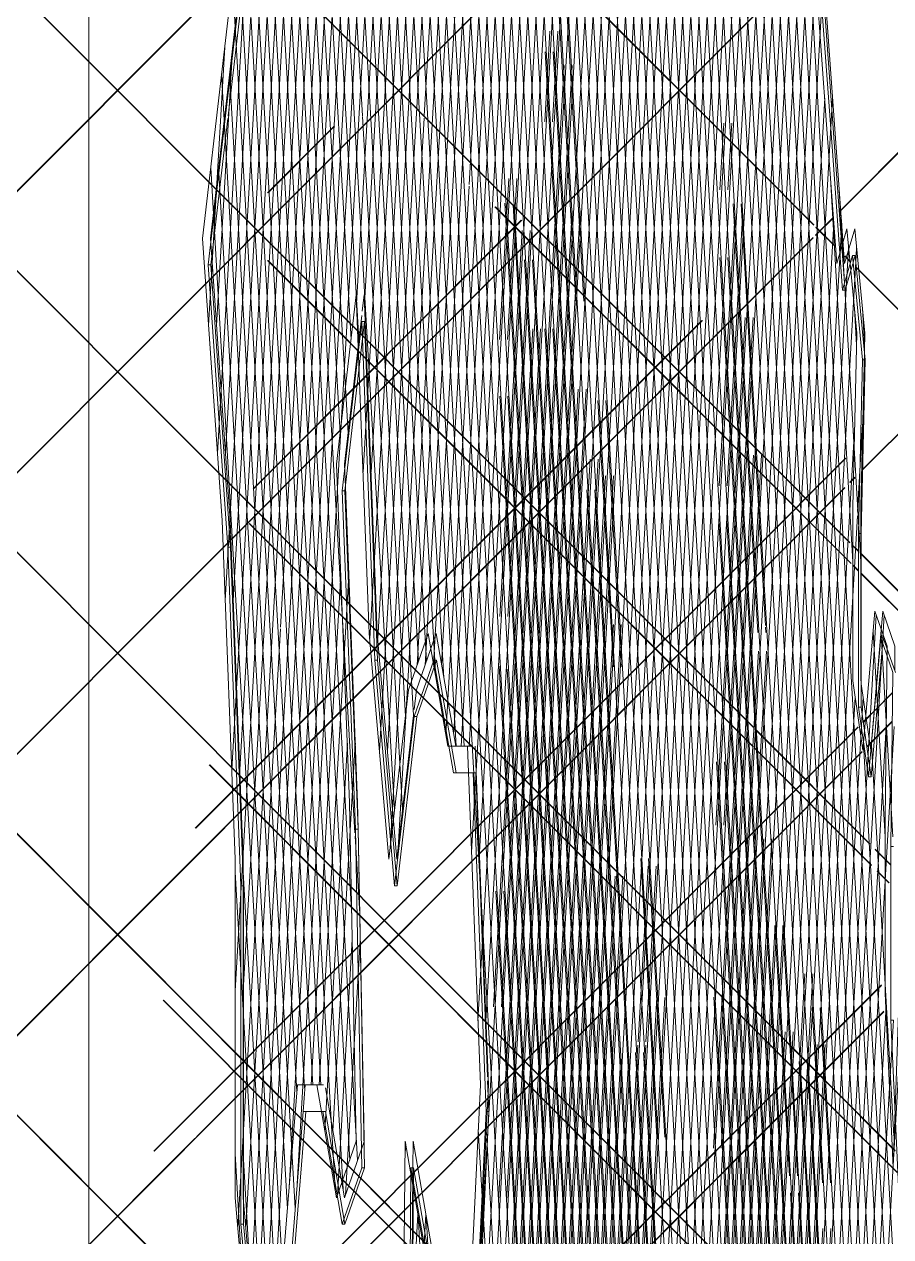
# Model space of a CAD drawing. Header units: millimetres. Extents: x -12186 to 152825, y -4386 to 9463.
# Drawn here: x 68231.4 to 68472.9, y 3472.1 to 3810 of the extents above; entities that cross this region are included whole.
import ezdxf

# ---------------------------------------------------------------- set-up
doc = ezdxf.new("R2010")
doc.units = ezdxf.units.MM
for name, color, linetype, lineweight in [('G-IMPT', 8, 'Continuous', 5), ('I-WALL', 2, 'Continuous', 9), ('L-PLNT', 71, 'Continuous', 5)]:
    doc.layers.add(name, color=color, linetype=linetype, lineweight=lineweight)

# ---------------------------------------------------------------- blocks, each defined once
blk = doc.blocks.new('SVA_Shades of Green Tree - Australian_Tree_based_on_Leopard_Tree_2901-V313-Section B-B')
at = {"layer": 'G-IMPT'}
for p, q in [((20914.16, 3776.79), (20939.66, 4217.26)), ((20916.37, 3776.79), (20941.88, 4217.26)), ((20850.99, 3722.32), (20826.6, 4143.44)), ((20853.2, 3722.32), (20829.24, 4136.05)), ((20853.07, 3764.88), (20831.65, 4134.69)), ((20852.28, 3659.89), (20825.39, 4124.18)), ((20855.28, 3764.88), (20834.6, 4121.95)), ((20871.07, 3689.28), (20846.65, 4110.89)), ((20813.28, 3486.78), (20849.06, 4104.59)), ((20863.13, 3747.92), (20842.76, 4099.69)), ((20857.61, 3764.88), (20838.42, 4096.26)), ((20865.35, 3747.92), (20845.25, 4094.88)), ((20829.82, 3732.16), (20850.62, 4091.37)), ((20859.82, 3764.88), (20841.06, 4088.87)), ((20924.78, 3781.46), (20906.97, 4088.84)), ((20926.99, 3781.46), (20909.19, 4088.84)), ((20832.03, 3732.16), (20852.54, 4086.33)), ((20831.63, 3685.11), (20853.72, 4066.51)), ((20833.85, 3685.11), (20855.73, 4062.88)), ((20874.33, 3711.44), (20853.85, 4064.99)), ((20833.49, 3638.77), (20856.45, 4035.14)), ((20835.71, 3638.77), (20858.45, 4031.52)), ((20922.6, 3740.55), (20905.93, 4028.51)), ((20924.82, 3740.55), (20908.14, 4028.51)), ((20836.22, 3607.41), (20859.98, 4017.63)), ((20880.76, 3678.78), (20861.14, 4017.63)), ((20839.2, 3580.4), (20864.08, 4010.17)), ((20848.69, 3784.48), (20861.76, 4010.23)), ((20882.98, 3678.78), (20863.78, 4010.23)), ((20841.41, 3580.4), (20866.09, 4006.54)), ((20876.54, 3711.44), (20859.53, 4005.2)), ((20932.61, 3253.95), (20890.07, 3988.59)), ((20934.83, 3253.95), (20892.29, 3988.59)), ((20856.64, 3764.88), (20868.82, 3975.18)), ((20940.32, 3770.94), (20739.05, 3972.55)), ((20940.44, 3770.94), (20739.18, 3972.55)), ((20939.66, 3759.65), (20927.29, 3973.39)), ((20944.71, 3755.36), (20956.91, 3966.01)), ((20946.92, 3755.36), (20959.12, 3966.01)), ((20961.01, 3704.79), (20946.24, 3959.85)), ((20963.22, 3704.79), (20948.49, 3959.24)), ((20874.1, 3712.59), (20888.1, 3954.34)), ((20876.32, 3712.59), (20890.32, 3954.34)), ((20858.96, 3764.88), (20869.69, 3950.17)), ((20937.16, 3253.95), (20896.9, 3949.1)), ((20939.37, 3253.95), (20899.11, 3949.1)), ((20861.2, 3765.28), (20871.62, 3945.13)), ((20891.94, 3721.07), (20879.05, 3943.59)), ((20894.15, 3721.07), (20881.27, 3943.59)), ((20928.07, 3253.95), (20888.07, 3944.79)), ((20930.29, 3253.95), (20890.28, 3944.79)), ((20827.91, 3493.43), (20801.86, 3943.32)), ((20930.27, 3310.43), (20304.81, 3936.95)), ((20930.4, 3310.43), (20304.94, 3936.95)), ((20938.38, 3311.28), (20902.1, 3937.79)), ((20940.59, 3311.28), (20904.31, 3937.79)), ((20845.86, 2911.2), (20905.14, 3934.85)), ((20848.08, 2911.2), (20907.36, 3934.85)), ((20862.76, 3752.04), (20873.1, 3930.57)), ((20796.01, 3540.58), (20818.39, 3926.89)), ((20796.74, 3474.62), (20822.93, 3927)), ((20797.26, 3602.31), (20816.05, 3926.73)), ((20798.23, 3540.58), (20820.61, 3927)), ((20799.46, 3443.26), (20827.48, 3927)), ((20802.89, 3424.09), (20832.02, 3927)), ((20805.11, 3424.09), (20834.23, 3927)), ((20808.64, 3641.96), (20825.15, 3927)), ((20811.02, 3485.91), (20836.56, 3927)), ((20827.48, 3696.02), (20814.12, 3926.6)), ((20828.29, 3722.16), (20816.44, 3926.76)), ((20840.43, 3591.01), (20820.97, 3927)), ((20831.44, 3784.48), (20823.18, 3927)), ((20843.45, 3617.14), (20825.51, 3927)), ((20845.65, 3617.43), (20827.72, 3927)), ((20847.1, 3632.53), (20830.05, 3927)), ((20849.32, 3632.53), (20832.27, 3927)), ((20850.06, 3659.89), (20834.59, 3927)), ((20941.88, 3759.65), (20932.19, 3927)), ((20791.07, 3690.41), (20804.71, 3925.94)), ((20793.23, 3649.36), (20809.27, 3926.26)), ((20793.28, 3690.41), (20806.93, 3926.1)), ((20795.05, 3602.31), (20813.83, 3926.58)), ((20795.44, 3649.36), (20811.49, 3926.41)), ((20830.12, 3493.43), (20805.08, 3925.97)), ((20828.51, 3561.44), (20807.39, 3926.13)), ((20829.38, 3584.64), (20809.6, 3926.28)), ((20825.26, 3696.02), (20811.92, 3926.44)), ((20891.63, 3779.95), (20900.05, 3925.33)), ((20893.84, 3779.95), (20902.26, 3925.33)), ((20914.16, 3807.98), (20907.4, 3924.63)), ((20916.37, 3807.98), (20909.61, 3924.63)), ((20107.63, 3134.91), (20888.54, 3917.14)), ((20107.76, 3134.91), (20888.67, 3917.14)), ((20859.01, 3059.77), (20908.74, 3918.57)), ((20861.22, 3059.77), (20910.95, 3918.57)), ((20890.66, 3135.75), (20935.96, 3917.98)), ((20873.28, 3689.28), (20860.2, 3915.23)), ((20916.33, 3735.99), (20926.42, 3910.1)), ((20918.55, 3735.99), (20928.63, 3910.1)), ((20939.66, 3681.22), (20926.42, 3909.97)), ((20941.88, 3681.22), (20928.63, 3909.97)), ((20940.32, 3692.51), (20724.07, 3909.13)), ((20940.44, 3692.51), (20724.19, 3909.13)), ((20908.36, 3363.06), (20939.66, 3903.55)), ((20823.83, 3485.37), (20799.91, 3898.43)), ((20826.05, 3485.37), (20802.13, 3898.43)), ((20864.98, 3752.04), (20873.39, 3897.32)), ((20892.87, 3135.75), (20937.06, 3898.86)), ((20864.75, 3042.22), (20914.01, 3892.84)), ((20872.5, 3214.4), (20911.79, 3892.84)), ((20412.84, 3362.21), (20940.32, 3890.57)), ((20412.97, 3362.21), (20940.44, 3890.57)), ((20865.52, 3721.24), (20875.08, 3886.36)), ((20867.73, 3721.24), (20877.28, 3886.04)), ((20877.61, 3694.77), (20887.81, 3870.92)), ((20879.83, 3694.77), (20890.03, 3870.92)), ((20923.53, 3253.95), (20887.85, 3870.13)), ((20944.71, 3676.93), (20955.81, 3868.66)), ((20946.92, 3676.93), (20958.02, 3868.66)), ((20854.42, 3764.88), (20860.11, 3863.04)), ((20925.75, 3253.95), (20890.48, 3862.88)), ((20910.58, 3363.06), (20939.51, 3862.61)), ((20889.08, 3692.03), (20879.5, 3857.45)), ((20891.29, 3692.03), (20881.79, 3856.08)), ((20863.94, 2988.13), (20914.16, 3855.22)), ((20866.16, 2988.13), (20916.37, 3855.22)), ((20817.61, 3514.38), (20798.1, 3851.38)), ((20819.83, 3514.38), (20800.31, 3851.38)), ((20939.66, 3602.8), (20925.98, 3839.02)), ((20941.88, 3602.8), (20928.2, 3839.02)), ((20940.32, 3614.09), (20716.61, 3838.17)), ((20940.44, 3614.09), (20716.73, 3838.17)), ((20944.71, 3750.99), (20939.66, 3838.08)), ((20946.92, 3750.99), (20941.88, 3838.08)), ((20939.66, 3746.69), (20944.71, 3833.78)), ((20941.88, 3746.69), (20946.92, 3833.78)), ((20801.68, 3443.26), (20824.16, 3831.57)), ((20830.5, 3722.16), (20824.16, 3831.64)), ((20868.28, 3690.44), (20876.34, 3829.66)), ((20886.22, 3662.99), (20876.47, 3831.31)), ((20888.43, 3662.99), (20878.79, 3829.55)), ((20955.16, 3648.89), (20944.71, 3829.42)), ((20957.38, 3648.89), (20946.92, 3829.42)), ((20881.12, 3676.95), (20889.73, 3825.53)), ((20883.34, 3676.95), (20891.94, 3825.53)), ((20813.18, 3512.55), (20795.24, 3822.25)), ((20912.9, 3363.06), (20939.66, 3825.12)), ((20915.12, 3363.06), (20941.88, 3825.12)), ((20918.96, 3702.97), (20925.88, 3822.44)), ((20921.18, 3702.97), (20928.1, 3822.44)), ((20944.8, 3600.12), (20957.83, 3825.1)), ((20947.02, 3600.12), (20959.92, 3822.95)), ((20815.33, 3513.54), (20797.54, 3820.88)), ((20870.49, 3690.44), (20878.08, 3821.52)), ((20890.94, 3732.85), (20886.01, 3817.93)), ((20893.15, 3732.85), (20888.23, 3817.93)), ((20491.14, 3362.21), (20940.32, 3812.14)), ((20491.27, 3362.21), (20940.44, 3812.14)), ((20882.25, 3782.82), (20883.71, 3808.01)), ((20884.47, 3782.82), (20885.93, 3808.01)), ((20920.43, 3699.64), (20914.16, 3807.98)), ((20922.64, 3699.64), (20916.37, 3807.98)), ((20788.59, 3726.05), (20793.08, 3803.55)), ((20795.05, 3799.47), (20795.29, 3803.55)), ((20927.91, 3016.06), (20882.38, 3802.25)), ((20930.12, 3016.06), (20884.59, 3802.25)), ((20790.8, 3726.05), (20795.05, 3799.47)), ((20869.38, 3482.09), (20887.7, 3798.48)), ((20871.59, 3482.09), (20889.92, 3798.48)), ((20810.53, 3479.88), (20792.21, 3796.11)), ((20794.51, 3794.75), (20794.43, 3796.11)), ((20812.73, 3480.03), (20794.51, 3794.75)), ((20951.04, 3629.51), (20960.3, 3789.38)), ((20962.33, 3786.18), (20962.52, 3789.38)), ((20964.39, 3757.82), (20995.49, 3788.98)), ((20964.39, 3757.7), (20995.49, 3788.85)), ((20953.26, 3629.51), (20962.33, 3786.18)), ((20805.03, 3763), (20823.54, 3781.53)), ((20805.16, 3763), (20823.66, 3781.53)), ((20842.64, 3591.01), (20831.45, 3784.29)), ((20838.43, 3607.41), (20848.65, 3783.81)), ((20939.66, 3524.37), (20924.78, 3781.46)), ((20941.88, 3524.37), (20926.99, 3781.46)), ((20931.11, 3763.84), (20932.19, 3782.38)), ((20933.33, 3763.84), (20934.4, 3782.38)), ((20940.32, 3535.66), (20695.77, 3780.61)), ((20940.44, 3535.66), (20695.9, 3780.61)), ((20884.35, 3654.2), (20891.63, 3779.95)), ((20886.56, 3654.2), (20893.84, 3779.95)), ((20866.42, 2952.49), (20914.16, 3776.79)), ((20868.63, 2952.49), (20916.37, 3776.79)), ((20807.88, 3447.21), (20789.19, 3769.98)), ((20791.48, 3768.61), (20791.4, 3769.98)), ((20810.08, 3447.36), (20791.48, 3768.61)), ((20957.26, 3753.97), (20940.32, 3770.94)), ((20957.26, 3754.1), (20940.44, 3770.94)), ((20850.65, 3699.83), (20854.42, 3764.88)), ((20851.25, 3631.68), (20858.96, 3764.88)), ((20852.87, 3699.83), (20856.64, 3764.88)), ((20889.5, 3135.75), (20853.07, 3764.88)), ((20853.46, 3631.68), (20861.18, 3764.88)), ((20867.63, 3551.7), (20855.28, 3764.88)), ((20894.04, 3135.75), (20857.61, 3764.88)), ((20896.26, 3135.75), (20859.82, 3764.88)), ((20869.65, 3722.1), (20872.25, 3766.95)), ((20871.87, 3722.1), (20874.46, 3766.95)), ((20963.81, 3734.84), (20962.04, 3765.41)), ((20965.84, 3737.96), (20964.25, 3765.41)), ((20940.32, 3687.04), (20868.4, 3759.07)), ((20940.44, 3687.04), (20868.53, 3759.07)), ((20911.16, 3069.95), (20871.19, 3760.11)), ((20871.58, 3441.62), (20889.9, 3758.01)), ((20913.37, 3069.95), (20873.43, 3759.65)), ((20873.79, 3441.62), (20892.11, 3758.01)), ((20939.66, 3675.75), (20934.79, 3759.92)), ((20941.88, 3675.75), (20937, 3759.92)), ((20944.71, 3672.56), (20939.66, 3759.65)), ((20946.92, 3672.56), (20941.88, 3759.65)), ((20801.01, 3680.54), (20875.74, 3755.4)), ((20801.14, 3680.54), (20875.87, 3755.4)), ((20930.88, 3681.38), (20935.21, 3756.24)), ((20933.09, 3681.38), (20937.43, 3756.24)), ((20939.66, 3668.26), (20944.71, 3755.36)), ((20941.88, 3668.26), (20946.92, 3755.36)), ((20957.78, 3751.21), (20962.61, 3756.05)), ((20957.78, 3751.07), (20962.62, 3755.93)), ((20965.04, 3754.53), (20964.86, 3751.33)), ((20854.66, 3612.08), (20862.76, 3752.04)), ((20856.91, 3612.69), (20864.98, 3752.04)), ((20869.72, 3644.89), (20875.96, 3752.54)), ((20871.94, 3644.89), (20878.17, 3752.54)), ((20951.59, 3632.09), (20944.71, 3750.99)), ((20953.81, 3632.09), (20946.92, 3750.99)), ((20963.02, 3748.2), (20957.84, 3753.38)), ((20963.02, 3748.33), (20957.85, 3753.51)), ((20789.21, 3749), (20794.58, 3671.65)), ((20898.58, 3135.75), (20863.13, 3747.92)), ((20900.8, 3135.75), (20865.35, 3747.92)), ((20940.32, 3733.71), (20957.12, 3750.55)), ((20940.44, 3733.71), (20957.11, 3750.41)), ((20946.14, 3387.9), (20966.97, 3747.59)), ((20968.96, 3743.74), (20969.18, 3747.59)), ((20940.32, 3608.61), (20805.03, 3744.12)), ((20940.44, 3608.61), (20805.16, 3744.12)), ((20914.98, 3082.33), (20876.65, 3744.34)), ((20917.2, 3082.33), (20878.86, 3744.34)), ((20916.52, 3347.04), (20939.66, 3746.69)), ((20918.73, 3347.04), (20941.88, 3746.69)), ((20939.66, 3597.32), (20931.11, 3744.96)), ((20941.83, 3598.12), (20933.33, 3744.96)), ((20967.54, 3743.81), (20965.88, 3745.47)), ((20967.51, 3743.71), (20965.88, 3745.34)), ((20948.35, 3387.9), (20968.96, 3743.74)), ((20999.13, 3712.16), (20969.1, 3742.24)), ((20999.13, 3712.03), (20969.12, 3742.09)), ((20940.32, 3457.23), (20658.32, 3739.7)), ((20940.44, 3457.23), (20658.44, 3739.7)), ((20939.66, 3445.94), (20922.6, 3740.55)), ((20941.88, 3445.94), (20924.82, 3740.55)), ((20831.41, 3730.01), (20831.94, 3734.55)), ((20831.94, 3734.55), (20835.58, 3640.19)), ((20881.57, 3135.75), (20916.33, 3735.99)), ((20883.79, 3135.75), (20918.55, 3735.99)), ((20968.13, 3660.18), (20963.81, 3734.84)), ((20966.02, 3734.84), (20965.88, 3737.34)), ((20970.35, 3660.18), (20966.02, 3734.84)), ((20553.45, 3346.19), (20940.32, 3733.71)), ((20553.58, 3346.19), (20940.44, 3733.71)), ((20969.18, 3720.56), (20968.58, 3730.87)), ((20971.39, 3720.56), (20970.8, 3730.87)), ((20784.87, 3585.95), (20926.07, 3727.38)), ((20785, 3585.95), (20926.2, 3727.38)), ((20826.47, 3687.37), (20831.27, 3728.81)), ((20929.94, 3586.79), (20938.13, 3728.22)), ((20932.16, 3586.79), (20940.35, 3728.22)), ((20867.97, 3536.16), (20878.91, 3725.13)), ((20870.18, 3536.16), (20881.13, 3725.13)), ((20924.82, 2990.97), (20882.3, 3725.13)), ((20927.03, 2990.97), (20884.52, 3725.13)), ((20857.57, 3608.74), (20850.99, 3722.32)), ((20859.78, 3608.74), (20853.2, 3722.32)), ((20859.01, 3608.74), (20865.52, 3721.24)), ((20861.22, 3608.74), (20867.73, 3721.24)), ((20912.67, 3363.06), (20891.94, 3721.07)), ((20914.88, 3363.06), (20894.15, 3721.07)), ((20970.88, 3685.9), (20999.08, 3714.15)), ((20970.88, 3685.77), (20999.08, 3714.02)), ((20863.66, 3532.23), (20874.1, 3712.59)), ((20865.87, 3532.23), (20876.32, 3712.59)), ((20902.23, 3229.7), (20874.33, 3711.44)), ((20904.44, 3229.7), (20876.54, 3711.44)), ((20863.79, 3228.78), (20891.56, 3708.28)), ((20866.01, 3228.78), (20893.78, 3708.28)), ((20908.98, 3029.2), (20869.77, 3706.3)), ((20911.19, 3029.2), (20871.98, 3706.3)), ((20901.39, 3630.85), (20897.09, 3705.13)), ((20903.6, 3630.85), (20899.3, 3705.13)), ((20966.74, 3605.89), (20961.01, 3704.79)), ((20968.95, 3605.89), (20963.22, 3704.79)), ((20886.12, 3135.75), (20918.96, 3702.97)), ((20888.33, 3135.75), (20921.18, 3702.97)), ((20940.32, 3378.8), (20620.86, 3698.79)), ((20940.44, 3378.8), (20620.99, 3698.79)), ((20846.69, 3631.33), (20850.65, 3699.83)), ((20848.9, 3631.33), (20852.87, 3699.83)), ((20939.06, 3377.94), (20920.43, 3699.64)), ((20941.27, 3377.94), (20922.64, 3699.64)), ((20950, 3376.13), (20968.67, 3698.54)), ((20969.47, 3674.14), (20970.88, 3698.54)), ((20831.85, 2904.55), (20877.61, 3694.77)), ((20834.07, 2904.55), (20879.83, 3694.77)), ((20861.84, 3579.28), (20868.28, 3690.44)), ((20864.06, 3579.28), (20870.49, 3690.44)), ((20908.13, 3363.06), (20889.08, 3692.03)), ((20910.34, 3363.06), (20891.29, 3692.03)), ((20967.34, 3665.45), (20940.32, 3692.51)), ((20967.33, 3665.58), (20940.44, 3692.51)), ((20826.72, 3681.06), (20826.47, 3687.37)), ((20866.74, 3201.28), (20894.97, 3688.79)), ((20868.96, 3201.28), (20897.19, 3688.79)), ((20901.35, 3166.46), (20871.07, 3689.28)), ((20903.56, 3166.46), (20873.28, 3689.28)), ((20939.66, 3676.2), (20940.45, 3689.85)), ((20940.32, 3663.22), (20966.06, 3689.01)), ((20967.64, 3659.67), (20940.32, 3687.04)), ((20940.44, 3663.22), (20966.19, 3689.01)), ((20967.63, 3659.8), (20940.44, 3687.04)), ((20941.88, 3676.2), (20942.67, 3689.85)), ((20868.34, 3150.36), (20899.25, 3684.14)), ((20870.55, 3150.36), (20901.46, 3684.14)), ((20967.31, 3682.32), (20968.69, 3683.71)), ((20967.31, 3682.2), (20968.7, 3683.59)), ((20939.18, 2899.72), (20893.98, 3680.25)), ((20941.4, 2899.72), (20896.2, 3680.25)), ((20955.23, 3412.42), (20939.66, 3681.22)), ((20940.32, 3655.28), (20965.88, 3680.89)), ((20940.44, 3655.28), (20965.88, 3680.76)), ((20957.44, 3412.42), (20941.88, 3681.22)), ((20842.62, 3012.13), (20881.12, 3676.95)), ((20844.89, 3013), (20883.34, 3676.95)), ((20903.11, 3292.94), (20880.76, 3678.78)), ((20905.32, 3292.94), (20882.98, 3678.78)), ((20939.66, 3589.83), (20944.71, 3676.93)), ((20941.88, 3589.83), (20946.92, 3676.93)), ((20929.27, 3496.75), (20939.66, 3676.2)), ((20931.49, 3496.75), (20941.88, 3676.2)), ((20941.7, 3640.49), (20939.66, 3675.75)), ((20943.81, 3642.45), (20941.88, 3675.75)), ((20794.58, 3671.65), (20798.23, 3577.29)), ((20940.32, 3530.18), (20799.87, 3670.86)), ((20940.44, 3530.18), (20800, 3670.86)), ((20939.66, 3518.89), (20930.81, 3671.7)), ((20941.88, 3518.89), (20933.03, 3671.7)), ((20948.02, 3615.29), (20944.71, 3672.56)), ((20950.24, 3615.29), (20946.92, 3672.56)), ((20952.21, 3376.13), (20969.4, 3672.98)), ((20918.69, 3306.13), (20939.66, 3668.26)), ((20920.91, 3306.13), (20941.88, 3668.26)), ((20773.28, 3495.91), (20940.32, 3663.22)), ((20773.41, 3495.91), (20940.44, 3663.22)), ((20969.73, 3663.18), (20967.98, 3664.94)), ((20969.73, 3663.05), (20967.98, 3664.8)), ((20851.92, 3627.83), (20850.06, 3659.89)), ((20854.13, 3627.83), (20852.28, 3659.89)), ((20903.98, 3356.19), (20886.22, 3662.99)), ((20906.2, 3356.19), (20888.43, 3662.99)), ((21000.22, 3632.63), (20970.47, 3662.44)), ((21000.22, 3632.51), (20970.47, 3662.31)), ((20817.21, 3514.38), (20825.45, 3656.65)), ((20827.56, 3654.92), (20827.66, 3656.65)), ((20969.73, 3657.7), (20968.2, 3659.24)), ((20969.73, 3657.57), (20968.2, 3659.1)), ((20987.76, 3639.65), (20970.47, 3656.96)), ((20987.63, 3639.65), (20970.47, 3656.84)), ((20591.03, 3305.28), (20940.44, 3655.28)), ((20785.29, 3500), (20940.32, 3655.28)), ((20819.42, 3514.38), (20827.56, 3654.92)), ((20843.27, 2944.91), (20884.35, 3654.2)), ((20845.49, 2944.91), (20886.56, 3654.2)), ((20961.89, 3532.68), (20955.16, 3648.89)), ((20964.11, 3532.68), (20957.38, 3648.89)), ((20949.51, 3210.88), (20974.67, 3645.34)), ((20976.52, 3638.99), (20976.89, 3645.34)), ((20798.95, 3474.62), (20808.61, 3641.46)), ((20835.58, 3640.19), (20841.05, 3577.29)), ((20851.49, 3638.79), (20851.98, 3640.19)), ((20851.98, 3640.19), (20857.45, 3608.74)), ((20870.53, 3109.89), (20901.39, 3642.67)), ((20872.75, 3109.89), (20903.6, 3642.67)), ((20943.92, 3640.49), (20943.83, 3641.96)), ((20977.11, 3583.54), (20973.81, 3640.64)), ((20976.12, 3638.99), (20976.02, 3640.64)), ((20846.52, 3624.47), (20851.27, 3638.14)), ((20951.72, 3210.88), (20976.52, 3638.99)), ((20975.88, 3638.99), (20973.15, 3607.64)), ((20979.33, 3583.54), (20976.16, 3638.25)), ((20939.66, 3597.77), (20941.84, 3635.3)), ((20941.88, 3597.77), (20944.05, 3635.3)), ((20906.58, 2992.21), (20869.58, 3631.07)), ((20908.79, 2992.21), (20871.84, 3630.27)), ((20939.66, 3432.98), (20951.04, 3629.51)), ((20941.88, 3432.98), (20953.26, 3629.51)), ((20959.72, 3491.72), (20951.59, 3632.09)), ((20961.94, 3491.72), (20953.81, 3632.09)), ((20973.15, 3607.64), (20970.47, 3626.2)), ((20845.89, 3619.02), (20846.52, 3624.47)), ((20974.12, 3618.53), (20979.2, 3623.62)), ((20974.14, 3618.67), (20979.2, 3623.75)), ((20946.02, 3228.97), (20968.8, 3622.4)), ((20970.74, 3617.7), (20971.01, 3622.4)), ((20841.05, 3577.29), (20845.69, 3617.37)), ((20948.23, 3228.97), (20970.74, 3617.7)), ((20971.05, 3615.58), (20973.32, 3617.85)), ((20971.07, 3615.47), (20974.12, 3618.53)), ((20973.38, 3609.98), (20979.11, 3615.72)), ((20940.32, 3584.8), (20969.66, 3614.19)), ((20940.44, 3584.8), (20969.66, 3614.06)), ((20950.7, 3603.68), (20941.11, 3613.29)), ((20972.87, 3581.6), (20941.12, 3613.41)), ((20957.58, 3450.28), (20948.02, 3615.29)), ((20949.87, 3138.61), (20977.41, 3614.3)), ((20959.79, 3450.28), (20950.24, 3615.29)), ((20952.08, 3138.61), (20979.63, 3614.3)), ((20973.37, 3609.83), (20979.11, 3615.59)), ((20821.01, 3501.62), (20827.26, 3609.6)), ((20829.38, 3607.87), (20829.48, 3609.6)), ((20991.76, 3252.18), (20971.08, 3609.27)), ((20972.05, 3608.65), (20973.38, 3609.98)), ((20972.07, 3608.54), (20973.37, 3609.83)), ((20979.61, 3500.15), (20973.3, 3609.12)), ((20823.22, 3501.62), (20829.38, 3607.87)), ((20857.45, 3608.74), (20862.25, 3608.74)), ((20862.92, 3608.74), (20866.56, 3514.38)), ((20940.32, 3576.86), (20970.74, 3607.34)), ((20940.44, 3576.86), (20970.75, 3607.22)), ((20973.38, 3575.49), (20940.64, 3608.28)), ((20973.37, 3575.63), (20940.65, 3608.4)), ((20989.3, 3216.24), (20966.74, 3605.89)), ((20991.51, 3216.24), (20968.95, 3605.89)), ((20940.32, 3451.75), (20788.78, 3603.54)), ((20940.44, 3451.75), (20788.91, 3603.54)), ((20939.66, 3440.46), (20930.17, 3604.39)), ((20941.88, 3440.46), (20932.38, 3604.39)), ((20952.88, 3374.56), (20939.66, 3602.8)), ((20955.1, 3374.56), (20941.88, 3602.8)), ((20972.89, 3581.46), (20951.24, 3603.14)), ((20939.66, 3511.41), (20944.8, 3600.12)), ((20941.88, 3511.41), (20947.02, 3600.12)), ((20904.31, 2987.32), (20939.6, 3596.72)), ((20906.53, 2987.32), (20941.88, 3597.77)), ((20970.6, 3063.15), (20939.66, 3597.32)), ((20972.81, 3063.15), (20941.88, 3597.32)), ((20920.86, 3265.22), (20939.66, 3589.83)), ((20923.08, 3265.22), (20941.88, 3589.83)), ((20831.92, 3499.44), (20830.26, 3585.62)), ((20968.5, 3303.54), (20984.99, 3588.2)), ((20343.01, 2986.48), (20940.32, 3584.8)), ((20343.13, 2986.48), (20940.44, 3584.8)), ((20830.69, 3562.07), (20829.44, 3583.75)), ((20939.66, 3519.35), (20943.35, 3583)), ((20941.88, 3519.35), (20945.56, 3583)), ((20978.71, 3575.76), (20974.37, 3580.11)), ((20978.71, 3575.63), (20974.38, 3579.97)), ((20628.36, 3264.37), (20940.32, 3576.86)), ((20628.48, 3264.37), (20940.44, 3576.86)), ((20798.23, 3577.29), (20798.23, 3482.93)), ((20908.28, 3526.41), (20911.11, 3575.3)), ((20913.52, 3499.81), (20909.02, 3577.48)), ((20910.49, 3526.41), (20913.33, 3575.3)), ((20915.73, 3499.81), (20911.23, 3577.48)), ((20804.42, 3428.48), (20796.01, 3573.63)), ((20806.63, 3428.48), (20798.23, 3573.63)), ((20873.23, 3077.97), (20901.87, 3572.56)), ((20875.44, 3077.97), (20904.08, 3572.56)), ((20978.29, 3570.7), (20974.92, 3574.08)), ((20978.16, 3570.7), (20974.93, 3573.94)), ((20902.88, 2977.69), (20868.67, 3568.41)), ((20905.09, 2977.69), (20870.88, 3568.41)), ((20986.12, 3192.72), (20964.31, 3569.29)), ((20988.33, 3192.72), (20966.53, 3569.29)), ((20939.66, 3440.92), (20946.49, 3558.85)), ((20941.88, 3440.92), (20948.71, 3558.85)), ((20950.48, 3489.04), (20946.43, 3558.85)), ((20952.69, 3489.04), (20948.65, 3558.85)), ((20824.51, 3483.66), (20828.64, 3554.93)), ((20826.73, 3483.66), (20830.83, 3554.62)), ((20891.71, 3135.75), (20867.63, 3551.61)), ((20939.66, 3284.06), (20954.79, 3545.32)), ((20941.88, 3284.06), (20957.01, 3545.32)), ((20940.32, 3506.37), (20976.13, 3542.24)), ((20940.44, 3506.37), (20976.14, 3542.12)), ((20940.32, 3373.32), (20775.91, 3538.01)), ((20940.44, 3373.32), (20776.04, 3538.01)), ((20883.22, 3015.21), (20913.53, 3538.7)), ((20885.43, 3015.21), (20915.75, 3538.7)), ((20939.66, 3362.03), (20929.42, 3538.85)), ((20941.88, 3362.03), (20931.64, 3538.85)), ((20979.96, 3495.94), (20940.32, 3535.66)), ((20979.95, 3496.08), (20940.44, 3535.66)), ((20941.32, 3499.44), (20976.74, 3534.91)), ((20941.45, 3499.44), (20976.75, 3534.79)), ((20948.97, 3044.6), (20977.35, 3534.73)), ((20959.67, 3487.07), (20956.85, 3535.82)), ((20961.89, 3487.07), (20959.06, 3535.82)), ((20982.94, 3169.2), (20961.89, 3532.68)), ((20982.49, 3215.2), (20964.11, 3532.68)), ((20965.88, 3298.43), (20979.43, 3532.43)), ((20939.66, 3362.49), (20949.31, 3529.14)), ((20980.46, 3489.97), (20940.32, 3530.18)), ((20980.45, 3490.11), (20940.44, 3530.18)), ((20941.88, 3362.49), (20951.53, 3529.14)), ((20881.58, 3065.4), (20908.22, 3525.45)), ((20883.8, 3065.4), (20910.44, 3525.45)), ((20939.66, 3205.63), (20958.2, 3525.66)), ((20941.88, 3205.63), (20960.41, 3525.66)), ((20877.55, 3074.25), (20903.5, 3522.38)), ((20879.77, 3074.25), (20905.72, 3522.38)), ((20939.66, 2969.89), (20907.61, 3523.45)), ((20941.88, 2969.89), (20909.82, 3523.45)), ((20947.87, 3382.6), (20939.66, 3524.37)), ((20950.09, 3382.6), (20941.88, 3524.37)), ((20914.21, 3079.82), (20939.66, 3519.35)), ((20916.42, 3079.82), (20941.88, 3519.35)), ((20969.73, 2999.67), (20939.66, 3518.89)), ((20971.95, 2999.67), (20941.88, 3518.89)), ((20960.01, 3402.76), (20953.17, 3520.87)), ((20962.23, 3402.76), (20955.39, 3520.87)), ((20814.94, 3506.99), (20815.54, 3514.38)), ((20815.54, 3514.38), (20820.62, 3514.38)), ((20866.56, 3514.38), (20862.01, 3420.02)), ((20821.15, 3513.57), (20826.47, 3482.93)), ((20924.75, 3253.95), (20939.66, 3511.41)), ((20926.97, 3253.95), (20941.88, 3511.41)), ((20513.65, 3078.98), (20940.32, 3506.37)), ((20513.77, 3078.98), (20940.44, 3506.37)), ((20809.16, 3435.75), (20814.94, 3506.99)), ((20884.96, 3135.75), (20863.75, 3501.98)), ((20866.05, 3500.46), (20865.96, 3501.98)), ((20590.9, 3305.28), (20784.73, 3499.44)), ((20695.41, 3253.11), (20941.32, 3499.44)), ((20695.54, 3253.11), (20941.45, 3499.44)), ((20826.47, 3482.93), (20831.92, 3498.59)), ((20831.94, 3498.66), (20831.92, 3499.44)), ((20843.36, 3495.45), (20843.51, 3497.99)), ((20845.58, 3495.45), (20845.72, 3497.99)), ((20887.17, 3135.75), (20866.11, 3499.44)), ((20798.14, 3458.43), (20796.01, 3495.2)), ((20800.36, 3458.43), (20798.23, 3495.2)), ((20845.53, 3491.26), (20844.7, 3404.3)), ((20979.76, 3145.68), (20959.72, 3491.72)), ((20981.98, 3145.68), (20961.94, 3491.72)), ((20960.26, 3320.01), (20950.75, 3484.28)), ((20962.48, 3320.01), (20952.97, 3484.28)), ((20798.23, 3482.93), (20803.7, 3420.02)), ((20829.36, 3175.21), (20846.91, 3478.39)), ((20875.91, 2978.29), (20846.96, 3478.1)), ((20848.84, 3473.35), (20849.13, 3478.39)), ((20849.76, 3468.03), (20849.18, 3478.1)), ((20939.66, 3127.2), (20959.77, 3474.33)), ((20941.88, 3127.2), (20961.98, 3474.33)), ((20831.57, 3175.21), (20848.84, 3473.35))]:
    blk.add_line(p, q, dxfattribs=at)
at = {"layer": 'G-IMPT', "flags": 128}
for points in [[(20797.84, 3844.64), (20792.37, 3797.46), (20786.9, 3750.28), (20792.37, 3671.65), (20796.01, 3577.29), (20796.01, 3482.93), (20801.48, 3420.02)], [(20806.95, 3435.75), (20813.33, 3514.38), (20818.79, 3514.38), (20824.26, 3482.93), (20829.73, 3498.66), (20827.9, 3593.02), (20824.26, 3687.37), (20829.73, 3734.55), (20833.37, 3640.19), (20838.84, 3577.29), (20844.3, 3624.47), (20849.77, 3640.19), (20855.24, 3608.74), (20860.7, 3608.74), (20864.35, 3514.38), (20859.79, 3420.02)], [(20848.86, 3467.2), (20843.39, 3498.66), (20842.48, 3404.3)], [(20982.73, 3452.63), (20983.85, 3501.07), (20986.65, 3530.14), (20987.78, 3578.57), (20984.97, 3588.26), (20982.16, 3588.26), (20981.04, 3539.82), (20979.36, 3491.38), (20977.11, 3539.82), (20977.11, 3588.26), (20977.67, 3636.7), (20974.31, 3646.39), (20970.94, 3607.64), (20968.13, 3627.01), (20968.13, 3675.45), (20969.26, 3723.89), (20966.45, 3752.95), (20963.64, 3743.27), (20960.84, 3782.02), (20958.03, 3820.77)], [(20962.83, 3754.53), (20958.21, 3674.73), (20944.71, 3907.84)], [(20964.86, 3751.33), (20960.42, 3674.73), (20946.92, 3907.84)], [(20971.35, 3718.91), (20971.47, 3723.89), (20968.66, 3752.95), (20965.86, 3743.27), (20963.05, 3782.02), (20960.24, 3820.77), (20958.12, 3866.66)], [(20799.55, 3840.31), (20794.58, 3797.46), (20789.12, 3750.28), (20789.21, 3749)], [(20970.35, 3627.01), (20970.35, 3675.45), (20971.35, 3718.91)], [(20830.26, 3585.62), (20830.12, 3593.02), (20826.72, 3681.06)], [(20964.31, 3569.29), (20958.21, 3674.73), (20942.28, 3399.66)], [(20966.53, 3569.29), (20960.42, 3674.73), (20944.49, 3399.66)], [(20979.81, 3629.87), (20979.89, 3636.7), (20976.52, 3646.39), (20975.88, 3638.99)], [(20861.74, 3420.02), (20856.54, 3420.02), (20851.07, 3467.2), (20845.61, 3498.66), (20845.53, 3491.26)]]:
    blk.add_lwpolyline(points, dxfattribs=at)
at = {"layer": 'L-PLNT'}
for p, q in [((20799.43, 3837.24), (20793.96, 3790.06)), ((20794.7, 3790.06), (20799.64, 3832.71)), ((20962.43, 3774.62), (20959.62, 3813.37)), ((20960.36, 3813.37), (20963.17, 3774.62)), ((20793.96, 3790.06), (20788.5, 3742.89)), ((20794.06, 3784.48), (20794.7, 3790.06)), ((20789.24, 3742.89), (20793.96, 3783.69)), ((20965.24, 3735.87), (20962.43, 3774.62)), ((20963.17, 3774.62), (20965.83, 3737.91)), ((20968.04, 3745.56), (20966.64, 3740.72)), ((20970.85, 3716.5), (20968.04, 3745.56)), ((20968.04, 3745.56), (20968.78, 3745.56)), ((20968.23, 3743.65), (20968.78, 3745.56)), ((20968.78, 3745.56), (20971.59, 3716.5)), ((20788.5, 3742.89), (20793.96, 3664.25)), ((20788.5, 3742.89), (20789.24, 3742.89)), ((20794.7, 3664.25), (20789.24, 3742.89)), ((20967.38, 3740.72), (20968.1, 3743.19)), ((20966.64, 3740.72), (20965.24, 3735.87)), ((20965.98, 3735.87), (20967.38, 3740.72)), ((20965.24, 3735.87), (20965.98, 3735.87)), ((20965.88, 3737.2), (20965.98, 3735.87)), ((20825.85, 3679.98), (20831.32, 3727.16)), ((20831.32, 3727.16), (20834.96, 3632.8)), ((20831.32, 3727.16), (20832.06, 3727.16)), ((20832.06, 3727.16), (20831.5, 3722.38)), ((20835.7, 3632.8), (20832.06, 3727.16)), ((20831.5, 3722.38), (20826.59, 3679.98)), ((20969.73, 3668.06), (20970.85, 3716.5)), ((20971.59, 3716.5), (20970.47, 3668.06)), ((20970.85, 3716.5), (20971.59, 3716.5)), ((20829.5, 3585.62), (20825.85, 3679.98)), ((20825.85, 3679.98), (20826.59, 3679.98)), ((20826.59, 3679.98), (20830.24, 3585.62)), ((20969.73, 3619.62), (20969.73, 3668.06)), ((20969.73, 3668.06), (20970.47, 3668.06)), ((20970.47, 3668.06), (20970.47, 3619.62)), ((20793.96, 3664.25), (20797.61, 3569.89)), ((20793.96, 3664.25), (20794.7, 3664.25)), ((20798.35, 3569.89), (20794.7, 3664.25)), ((20975.9, 3638.99), (20972.53, 3600.24)), ((20973.27, 3600.24), (20976.64, 3638.99)), ((20979.27, 3629.31), (20975.9, 3638.99)), ((20975.9, 3638.99), (20976.64, 3638.99)), ((20976.64, 3638.99), (20980.01, 3629.31)), ((20834.96, 3632.8), (20840.43, 3569.89)), ((20834.96, 3632.8), (20835.7, 3632.8)), ((20841.17, 3569.89), (20835.7, 3632.8)), ((20845.9, 3617.07), (20851.36, 3632.8)), ((20851.36, 3632.8), (20856.83, 3601.35)), ((20851.36, 3632.8), (20852.1, 3632.8)), ((20852.1, 3632.8), (20851.61, 3631.38)), ((20857.57, 3601.35), (20852.1, 3632.8)), ((20851.61, 3631.38), (20846.64, 3617.07)), ((20978.71, 3580.87), (20979.27, 3629.31)), ((20972.53, 3600.24), (20969.73, 3619.62)), ((20969.73, 3619.62), (20970.47, 3619.62)), ((20970.47, 3619.62), (20972.81, 3603.43)), ((20840.43, 3569.89), (20845.9, 3617.07)), ((20846.64, 3617.07), (20841.17, 3569.89)), ((20845.9, 3617.07), (20846.64, 3617.07)), ((20972.81, 3603.43), (20973.27, 3600.24)), ((20856.83, 3601.35), (20862.3, 3601.35)), ((20856.83, 3601.35), (20857.57, 3601.35)), ((20862.3, 3601.35), (20857.57, 3601.35)), ((20862.3, 3601.35), (20865.94, 3506.99)), ((20862.3, 3601.35), (20863.04, 3601.35)), ((20866.31, 3516.67), (20863.04, 3601.35)), ((20972.53, 3600.24), (20973.27, 3600.24)), ((20831.32, 3491.26), (20829.5, 3585.62)), ((20829.5, 3585.62), (20830.24, 3585.62)), ((20830.24, 3585.62), (20832.06, 3491.26)), ((20978.71, 3532.43), (20978.71, 3580.87)), ((20978.71, 3580.87), (20979.45, 3580.87)), ((20797.61, 3569.89), (20797.61, 3475.54)), ((20797.61, 3569.89), (20798.35, 3569.89)), ((20798.35, 3475.54), (20798.35, 3569.89)), ((20840.43, 3569.89), (20841.17, 3569.89)), ((20980.95, 3483.99), (20978.71, 3532.43)), ((20978.71, 3532.43), (20979.45, 3532.43)), ((20866.68, 3506.99), (20866.35, 3515.52)), ((20808.54, 3428.36), (20814.92, 3506.99)), ((20815.66, 3506.99), (20809.28, 3428.36)), ((20814.92, 3506.99), (20820.39, 3506.99)), ((20814.92, 3506.99), (20815.66, 3506.99)), ((20820.39, 3506.99), (20815.66, 3506.99)), ((20820.39, 3506.99), (20825.85, 3475.54)), ((20820.39, 3506.99), (20821.12, 3506.99)), ((20826.59, 3475.54), (20821.12, 3506.99)), ((20865.94, 3506.99), (20861.39, 3412.63)), ((20862.12, 3412.63), (20866.68, 3506.99)), ((20865.94, 3506.99), (20866.68, 3506.99)), ((20825.85, 3475.54), (20831.32, 3491.26)), ((20832.06, 3491.26), (20826.59, 3475.54)), ((20831.32, 3491.26), (20832.06, 3491.26)), ((20844.99, 3491.26), (20844.08, 3396.9)), ((20844.82, 3397.9), (20845.72, 3491.26)), ((20850.45, 3459.81), (20844.99, 3491.26)), ((20844.99, 3491.26), (20845.72, 3491.26)), ((20845.72, 3491.26), (20851.19, 3459.81)), ((20797.61, 3475.54), (20803.08, 3412.63)), ((20797.61, 3475.54), (20798.35, 3475.54)), ((20803.81, 3412.63), (20798.35, 3475.54)), ((20825.85, 3475.54), (20826.59, 3475.54))]:
    blk.add_line(p, q, dxfattribs=at)

msp = doc.modelspace()

# ---------------------------------------------------------------- linework, layer by layer
at = {"layer": 'I-WALL'}
msp.add_line((68249.36, 3983.39), (68249.36, 2783.39), dxfattribs=at)

# ---------------------------------------------------------------- block references
at = {"layer": 'L-PLNT'}
msp.add_blockref('SVA_Shades of Green Tree - Australian_Tree_based_on_Leopard_Tree_2901-V313-Section B-B', (47494.18, 0), dxfattribs=at)

doc.saveas('drawing.dxf')
